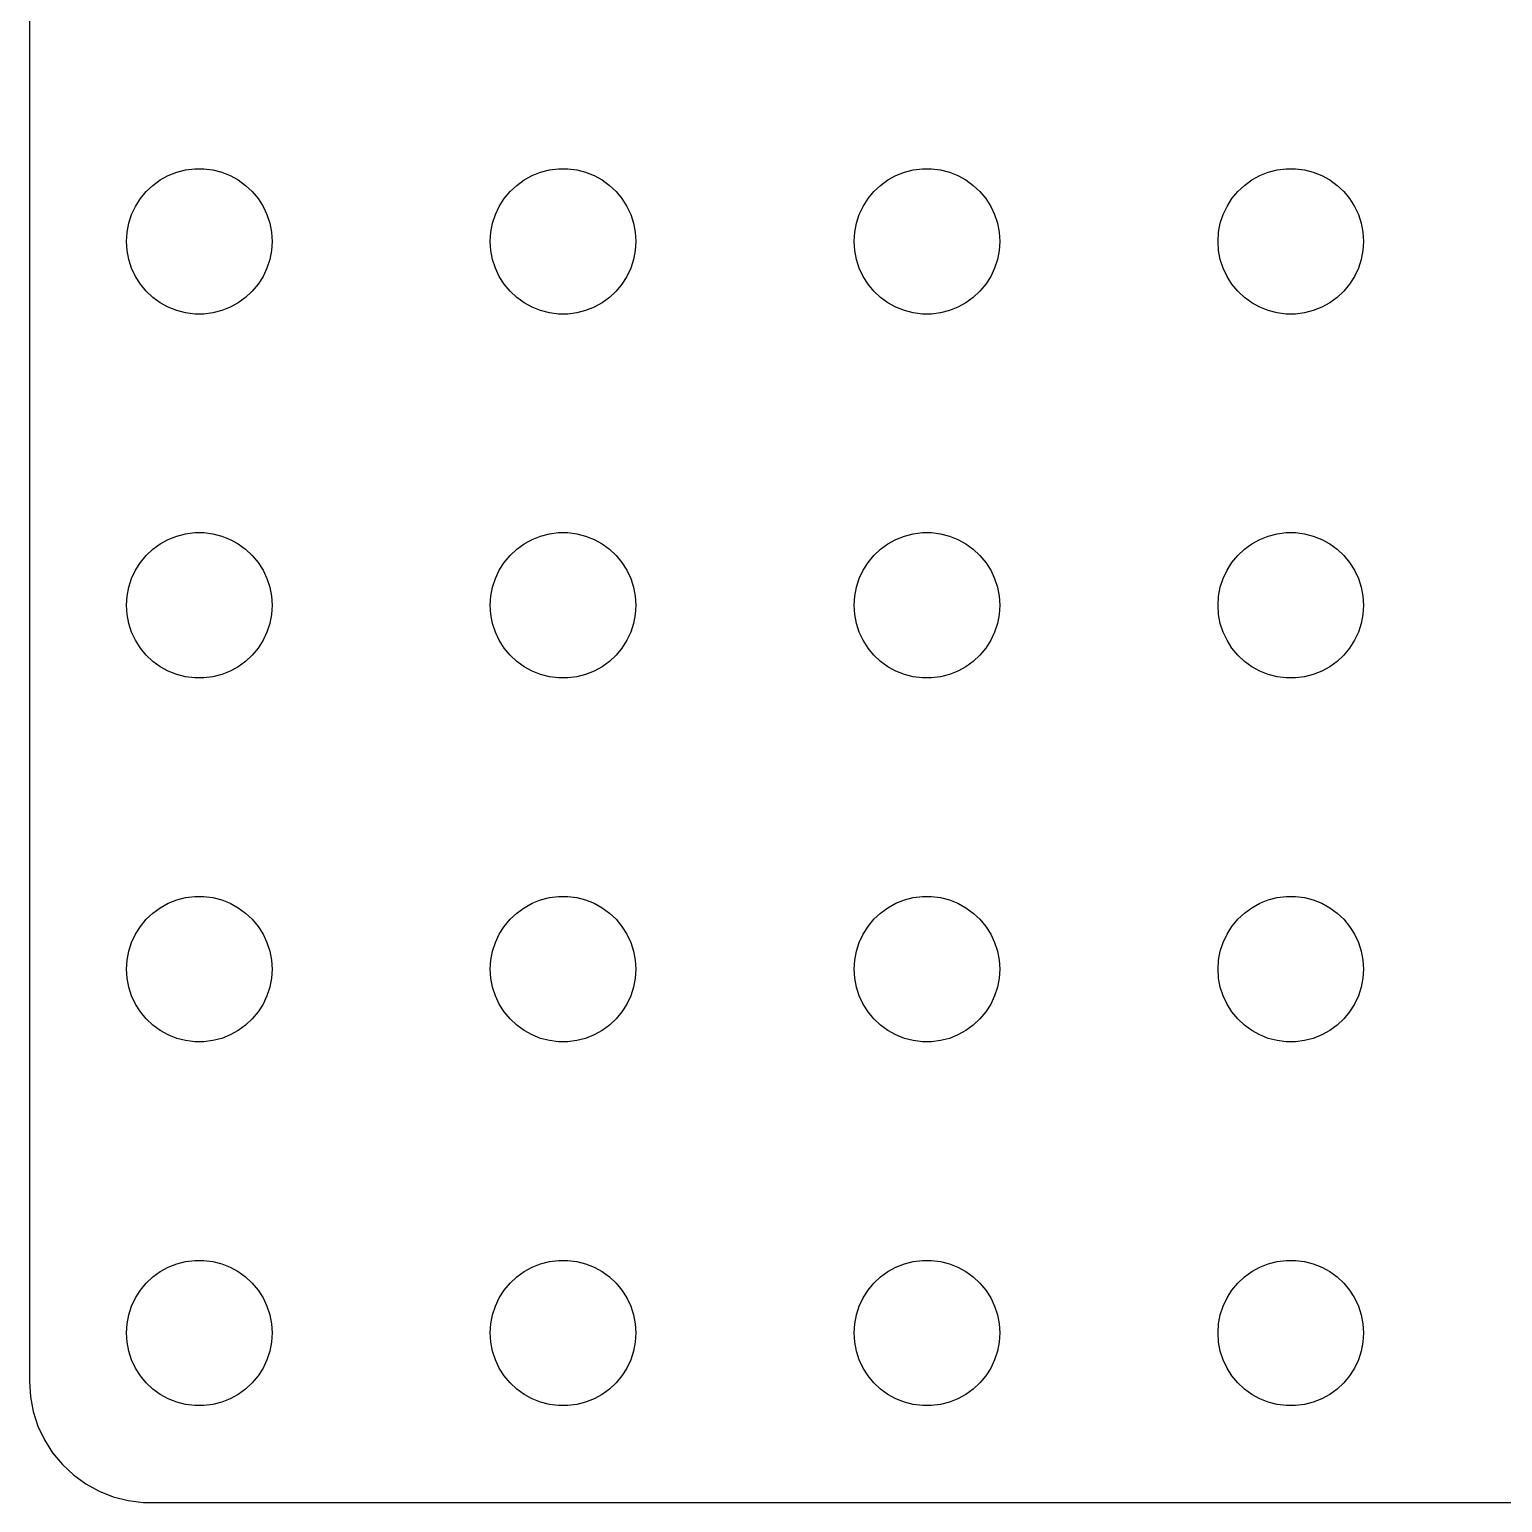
# Model space of a CAD drawing. Header units: metres. Extents: x -64 to 64, y -63 to 63.
# Drawn here: x -63.5 to -33.13, y -63.5 to -33.13 of the extents above; entities that cross this region are included whole.
import ezdxf

# ---------------------------------------------------------------- set-up
doc = ezdxf.new("R2010")
doc.units = ezdxf.units.M

msp = doc.modelspace()

# ---------------------------------------------------------------- linework, layer by layer
for p, q in [((-63.5, 61), (-63.5, -61)), ((-60.6387, -36.1428), (-60.4635, -36.0734)), ((-60.4635, -36.0734), (-60.2811, -36.0266)), ((-60.2811, -36.0266), (-60.0942, -36.003)), ((-60.0942, -36.003), (-59.9058, -36.003)), ((-59.9058, -36.003), (-59.7189, -36.0266)), ((-59.7189, -36.0266), (-59.5365, -36.0734)), ((-59.5365, -36.0734), (-59.3613, -36.1428)), ((-53.1387, -36.1428), (-52.9635, -36.0734)), ((-52.9635, -36.0734), (-52.7811, -36.0266)), ((-52.7811, -36.0266), (-52.5942, -36.003)), ((-52.5942, -36.003), (-52.4058, -36.003)), ((-52.4058, -36.003), (-52.2189, -36.0266)), ((-52.2189, -36.0266), (-52.0365, -36.0734)), ((-52.0365, -36.0734), (-51.8613, -36.1428)), ((-45.6387, -36.1428), (-45.4635, -36.0734)), ((-45.4635, -36.0734), (-45.2811, -36.0266)), ((-45.2811, -36.0266), (-45.0942, -36.003)), ((-45.0942, -36.003), (-44.9058, -36.003)), ((-44.9058, -36.003), (-44.7189, -36.0266)), ((-44.7189, -36.0266), (-44.5365, -36.0734)), ((-44.5365, -36.0734), (-44.3613, -36.1428)), ((-38.1387, -36.1428), (-37.9635, -36.0734)), ((-37.9635, -36.0734), (-37.7811, -36.0266)), ((-37.7811, -36.0266), (-37.5942, -36.003)), ((-37.5942, -36.003), (-37.4058, -36.003)), ((-37.4058, -36.003), (-37.2189, -36.0266)), ((-37.2189, -36.0266), (-37.0365, -36.0734)), ((-37.0365, -36.0734), (-36.8613, -36.1428)), ((-61.0934, -36.4732), (-60.9561, -36.3442)), ((-60.9561, -36.3442), (-60.8037, -36.2335)), ((-60.8037, -36.2335), (-60.6387, -36.1428)), ((-59.3613, -36.1428), (-59.1963, -36.2335)), ((-59.1963, -36.2335), (-59.0439, -36.3442)), ((-59.0439, -36.3442), (-58.9065, -36.4732)), ((-53.5934, -36.4732), (-53.4561, -36.3442)), ((-53.4561, -36.3442), (-53.3037, -36.2335)), ((-53.3037, -36.2335), (-53.1387, -36.1428)), ((-51.8613, -36.1428), (-51.6963, -36.2335)), ((-51.6963, -36.2335), (-51.5439, -36.3442)), ((-51.5439, -36.3442), (-51.4065, -36.4732)), ((-46.0934, -36.4732), (-45.9561, -36.3442)), ((-45.9561, -36.3442), (-45.8037, -36.2335)), ((-45.8037, -36.2335), (-45.6387, -36.1428)), ((-44.3613, -36.1428), (-44.1963, -36.2335)), ((-44.1963, -36.2335), (-44.0439, -36.3442)), ((-44.0439, -36.3442), (-43.9065, -36.4732)), ((-38.5934, -36.4732), (-38.4561, -36.3442)), ((-38.4561, -36.3442), (-38.3037, -36.2335)), ((-38.3037, -36.2335), (-38.1387, -36.1428)), ((-36.8613, -36.1428), (-36.6963, -36.2335)), ((-36.6963, -36.2335), (-36.5439, -36.3442)), ((-36.5439, -36.3442), (-36.4065, -36.4732)), ((-61.3145, -36.7774), (-61.2135, -36.6183)), ((-61.2135, -36.6183), (-61.0934, -36.4732)), ((-58.9065, -36.4732), (-58.7865, -36.6183)), ((-58.7865, -36.6183), (-58.6855, -36.7774)), ((-53.8145, -36.7774), (-53.7135, -36.6183)), ((-53.7135, -36.6183), (-53.5934, -36.4732)), ((-51.4065, -36.4732), (-51.2865, -36.6183)), ((-51.2865, -36.6183), (-51.1855, -36.7774)), ((-46.3145, -36.7774), (-46.2135, -36.6183)), ((-46.2135, -36.6183), (-46.0934, -36.4732)), ((-43.9065, -36.4732), (-43.7865, -36.6183)), ((-43.7865, -36.6183), (-43.6855, -36.7774)), ((-38.8145, -36.7774), (-38.7135, -36.6183)), ((-38.7135, -36.6183), (-38.5934, -36.4732)), ((-36.4065, -36.4732), (-36.2865, -36.6183)), ((-36.2865, -36.6183), (-36.1855, -36.7774)), ((-61.4529, -37.127), (-61.3947, -36.9478)), ((-61.3947, -36.9478), (-61.3145, -36.7774)), ((-58.6855, -36.7774), (-58.6053, -36.9478)), ((-58.6053, -36.9478), (-58.5471, -37.127)), ((-53.9529, -37.127), (-53.8947, -36.9478)), ((-53.8947, -36.9478), (-53.8145, -36.7774)), ((-51.1855, -36.7774), (-51.1053, -36.9478)), ((-51.1053, -36.9478), (-51.0471, -37.127)), ((-46.4529, -37.127), (-46.3947, -36.9478)), ((-46.3947, -36.9478), (-46.3145, -36.7774)), ((-43.6855, -36.7774), (-43.6053, -36.9478)), ((-43.6053, -36.9478), (-43.5471, -37.127)), ((-38.9529, -37.127), (-38.8947, -36.9478)), ((-38.8947, -36.9478), (-38.8145, -36.7774)), ((-36.1855, -36.7774), (-36.1053, -36.9478)), ((-36.1053, -36.9478), (-36.0471, -37.127)), ((-61.5, -37.5), (-61.4882, -37.312)), ((-61.4882, -37.312), (-61.4529, -37.127)), ((-58.5471, -37.127), (-58.5118, -37.312)), ((-58.5118, -37.312), (-58.5, -37.5)), ((-54, -37.5), (-53.9882, -37.312)), ((-53.9882, -37.312), (-53.9529, -37.127)), ((-51.0471, -37.127), (-51.0118, -37.312)), ((-51.0118, -37.312), (-51, -37.5)), ((-46.5, -37.5), (-46.4882, -37.312)), ((-46.4882, -37.312), (-46.4529, -37.127)), ((-43.5471, -37.127), (-43.5118, -37.312)), ((-43.5118, -37.312), (-43.5, -37.5)), ((-39, -37.5), (-38.9882, -37.312)), ((-38.9882, -37.312), (-38.9529, -37.127)), ((-36.0471, -37.127), (-36.0118, -37.312)), ((-36.0118, -37.312), (-36, -37.5)), ((-61.4882, -37.688), (-61.5, -37.5)), ((-58.5, -37.5), (-58.5118, -37.688)), ((-53.9882, -37.688), (-54, -37.5)), ((-51, -37.5), (-51.0118, -37.688)), ((-46.4882, -37.688), (-46.5, -37.5)), ((-43.5, -37.5), (-43.5118, -37.688)), ((-38.9882, -37.688), (-39, -37.5)), ((-36, -37.5), (-36.0118, -37.688)), ((-61.4529, -37.873), (-61.4882, -37.688)), ((-61.3947, -38.0522), (-61.4529, -37.873)), ((-58.5471, -37.873), (-58.6053, -38.0522)), ((-58.5118, -37.688), (-58.5471, -37.873)), ((-53.9529, -37.873), (-53.9882, -37.688)), ((-53.8947, -38.0522), (-53.9529, -37.873)), ((-51.0471, -37.873), (-51.1053, -38.0522)), ((-51.0118, -37.688), (-51.0471, -37.873)), ((-46.4529, -37.873), (-46.4882, -37.688)), ((-46.3947, -38.0522), (-46.4529, -37.873)), ((-43.5471, -37.873), (-43.6053, -38.0522)), ((-43.5118, -37.688), (-43.5471, -37.873)), ((-38.9529, -37.873), (-38.9882, -37.688)), ((-38.8947, -38.0522), (-38.9529, -37.873)), ((-36.0471, -37.873), (-36.1053, -38.0522)), ((-36.0118, -37.688), (-36.0471, -37.873)), ((-61.3145, -38.2226), (-61.3947, -38.0522)), ((-61.2135, -38.3817), (-61.3145, -38.2226)), ((-58.6855, -38.2226), (-58.7865, -38.3817)), ((-58.6053, -38.0522), (-58.6855, -38.2226)), ((-53.8145, -38.2226), (-53.8947, -38.0522)), ((-53.7135, -38.3817), (-53.8145, -38.2226)), ((-51.1855, -38.2226), (-51.2865, -38.3817)), ((-51.1053, -38.0522), (-51.1855, -38.2226)), ((-46.3145, -38.2226), (-46.3947, -38.0522)), ((-46.2135, -38.3817), (-46.3145, -38.2226)), ((-43.6855, -38.2226), (-43.7865, -38.3817)), ((-43.6053, -38.0522), (-43.6855, -38.2226)), ((-38.8145, -38.2226), (-38.8947, -38.0522)), ((-38.7135, -38.3817), (-38.8145, -38.2226)), ((-36.1855, -38.2226), (-36.2865, -38.3817)), ((-36.1053, -38.0522), (-36.1855, -38.2226)), ((-61.0934, -38.5268), (-61.2135, -38.3817)), ((-60.9561, -38.6558), (-61.0934, -38.5268)), ((-58.9065, -38.5268), (-59.0439, -38.6558)), ((-58.7865, -38.3817), (-58.9065, -38.5268)), ((-53.5934, -38.5268), (-53.7135, -38.3817)), ((-53.4561, -38.6558), (-53.5934, -38.5268)), ((-51.4065, -38.5268), (-51.5439, -38.6558)), ((-51.2865, -38.3817), (-51.4065, -38.5268)), ((-46.0934, -38.5268), (-46.2135, -38.3817)), ((-45.9561, -38.6558), (-46.0934, -38.5268)), ((-43.9065, -38.5268), (-44.0439, -38.6558)), ((-43.7865, -38.3817), (-43.9065, -38.5268)), ((-38.5934, -38.5268), (-38.7135, -38.3817)), ((-38.4561, -38.6558), (-38.5934, -38.5268)), ((-36.4065, -38.5268), (-36.5439, -38.6558)), ((-36.2865, -38.3817), (-36.4065, -38.5268)), ((-60.8037, -38.7665), (-60.9561, -38.6558)), ((-60.6387, -38.8572), (-60.8037, -38.7665)), ((-60.4635, -38.9266), (-60.6387, -38.8572)), ((-59.3613, -38.8572), (-59.5365, -38.9266)), ((-59.1963, -38.7665), (-59.3613, -38.8572)), ((-59.0439, -38.6558), (-59.1963, -38.7665)), ((-53.3037, -38.7665), (-53.4561, -38.6558)), ((-53.1387, -38.8572), (-53.3037, -38.7665)), ((-52.9635, -38.9266), (-53.1387, -38.8572)), ((-51.8613, -38.8572), (-52.0365, -38.9266)), ((-51.6963, -38.7665), (-51.8613, -38.8572)), ((-51.5439, -38.6558), (-51.6963, -38.7665)), ((-45.8037, -38.7665), (-45.9561, -38.6558)), ((-45.6387, -38.8572), (-45.8037, -38.7665)), ((-45.4635, -38.9266), (-45.6387, -38.8572)), ((-44.3613, -38.8572), (-44.5365, -38.9266)), ((-44.1963, -38.7665), (-44.3613, -38.8572)), ((-44.0439, -38.6558), (-44.1963, -38.7665)), ((-38.3037, -38.7665), (-38.4561, -38.6558)), ((-38.1387, -38.8572), (-38.3037, -38.7665)), ((-37.9635, -38.9266), (-38.1387, -38.8572)), ((-36.8613, -38.8572), (-37.0365, -38.9266)), ((-36.6963, -38.7665), (-36.8613, -38.8572)), ((-36.5439, -38.6558), (-36.6963, -38.7665)), ((-60.2811, -38.9734), (-60.4635, -38.9266)), ((-60.0942, -38.997), (-60.2811, -38.9734)), ((-59.9058, -38.997), (-60.0942, -38.997)), ((-59.7189, -38.9734), (-59.9058, -38.997)), ((-59.5365, -38.9266), (-59.7189, -38.9734)), ((-52.7811, -38.9734), (-52.9635, -38.9266)), ((-52.5942, -38.997), (-52.7811, -38.9734)), ((-52.4058, -38.997), (-52.5942, -38.997)), ((-52.2189, -38.9734), (-52.4058, -38.997)), ((-52.0365, -38.9266), (-52.2189, -38.9734)), ((-45.2811, -38.9734), (-45.4635, -38.9266)), ((-45.0942, -38.997), (-45.2811, -38.9734)), ((-44.9058, -38.997), (-45.0942, -38.997)), ((-44.7189, -38.9734), (-44.9058, -38.997)), ((-44.5365, -38.9266), (-44.7189, -38.9734)), ((-37.7811, -38.9734), (-37.9635, -38.9266)), ((-37.5942, -38.997), (-37.7811, -38.9734)), ((-37.4058, -38.997), (-37.5942, -38.997)), ((-37.2189, -38.9734), (-37.4058, -38.997)), ((-37.0365, -38.9266), (-37.2189, -38.9734)), ((-60.8037, -43.7335), (-60.6387, -43.6428)), ((-60.6387, -43.6428), (-60.4635, -43.5734)), ((-60.4635, -43.5734), (-60.2811, -43.5266)), ((-60.2811, -43.5266), (-60.0942, -43.503)), ((-60.0942, -43.503), (-59.9058, -43.503)), ((-59.9058, -43.503), (-59.7189, -43.5266)), ((-59.7189, -43.5266), (-59.5365, -43.5734)), ((-59.5365, -43.5734), (-59.3613, -43.6428)), ((-59.3613, -43.6428), (-59.1963, -43.7335)), ((-53.3037, -43.7335), (-53.1387, -43.6428)), ((-53.1387, -43.6428), (-52.9635, -43.5734)), ((-52.9635, -43.5734), (-52.7811, -43.5266)), ((-52.7811, -43.5266), (-52.5942, -43.503)), ((-52.5942, -43.503), (-52.4058, -43.503)), ((-52.4058, -43.503), (-52.2189, -43.5266)), ((-52.2189, -43.5266), (-52.0365, -43.5734)), ((-52.0365, -43.5734), (-51.8613, -43.6428)), ((-51.8613, -43.6428), (-51.6963, -43.7335)), ((-45.8037, -43.7335), (-45.6387, -43.6428)), ((-45.6387, -43.6428), (-45.4635, -43.5734)), ((-45.4635, -43.5734), (-45.2811, -43.5266)), ((-45.2811, -43.5266), (-45.0942, -43.503)), ((-45.0942, -43.503), (-44.9058, -43.503)), ((-44.9058, -43.503), (-44.7189, -43.5266)), ((-44.7189, -43.5266), (-44.5365, -43.5734)), ((-44.5365, -43.5734), (-44.3613, -43.6428)), ((-44.3613, -43.6428), (-44.1963, -43.7335)), ((-38.3037, -43.7335), (-38.1387, -43.6428)), ((-38.1387, -43.6428), (-37.9635, -43.5734)), ((-37.9635, -43.5734), (-37.7811, -43.5266)), ((-37.7811, -43.5266), (-37.5942, -43.503)), ((-37.5942, -43.503), (-37.4058, -43.503)), ((-37.4058, -43.503), (-37.2189, -43.5266)), ((-37.2189, -43.5266), (-37.0365, -43.5734)), ((-37.0365, -43.5734), (-36.8613, -43.6428)), ((-36.8613, -43.6428), (-36.6963, -43.7335)), ((-61.2135, -44.1183), (-61.0934, -43.9732)), ((-61.0934, -43.9732), (-60.9561, -43.8442)), ((-60.9561, -43.8442), (-60.8037, -43.7335)), ((-59.1963, -43.7335), (-59.0439, -43.8442)), ((-59.0439, -43.8442), (-58.9065, -43.9732)), ((-58.9065, -43.9732), (-58.7865, -44.1183)), ((-53.7135, -44.1183), (-53.5934, -43.9732)), ((-53.5934, -43.9732), (-53.4561, -43.8442)), ((-53.4561, -43.8442), (-53.3037, -43.7335)), ((-51.6963, -43.7335), (-51.5439, -43.8442)), ((-51.5439, -43.8442), (-51.4065, -43.9732)), ((-51.4065, -43.9732), (-51.2865, -44.1183)), ((-46.2135, -44.1183), (-46.0934, -43.9732)), ((-46.0934, -43.9732), (-45.9561, -43.8442)), ((-45.9561, -43.8442), (-45.8037, -43.7335)), ((-44.1963, -43.7335), (-44.0439, -43.8442)), ((-44.0439, -43.8442), (-43.9065, -43.9732)), ((-43.9065, -43.9732), (-43.7865, -44.1183)), ((-38.7135, -44.1183), (-38.5934, -43.9732)), ((-38.5934, -43.9732), (-38.4561, -43.8442)), ((-38.4561, -43.8442), (-38.3037, -43.7335)), ((-36.6963, -43.7335), (-36.5439, -43.8442)), ((-36.5439, -43.8442), (-36.4065, -43.9732)), ((-36.4065, -43.9732), (-36.2865, -44.1183)), ((-61.3947, -44.4478), (-61.3145, -44.2774)), ((-61.3145, -44.2774), (-61.2135, -44.1183)), ((-58.7865, -44.1183), (-58.6855, -44.2774)), ((-58.6855, -44.2774), (-58.6053, -44.4478)), ((-53.8947, -44.4478), (-53.8145, -44.2774)), ((-53.8145, -44.2774), (-53.7135, -44.1183)), ((-51.2865, -44.1183), (-51.1855, -44.2774)), ((-51.1855, -44.2774), (-51.1053, -44.4478)), ((-46.3947, -44.4478), (-46.3145, -44.2774)), ((-46.3145, -44.2774), (-46.2135, -44.1183)), ((-43.7865, -44.1183), (-43.6855, -44.2774)), ((-43.6855, -44.2774), (-43.6053, -44.4478)), ((-38.8947, -44.4478), (-38.8145, -44.2774)), ((-38.8145, -44.2774), (-38.7135, -44.1183)), ((-36.2865, -44.1183), (-36.1855, -44.2774)), ((-36.1855, -44.2774), (-36.1053, -44.4478)), ((-61.4882, -44.812), (-61.4529, -44.627)), ((-61.4529, -44.627), (-61.3947, -44.4478)), ((-58.6053, -44.4478), (-58.5471, -44.627)), ((-58.5471, -44.627), (-58.5118, -44.812)), ((-53.9882, -44.812), (-53.9529, -44.627)), ((-53.9529, -44.627), (-53.8947, -44.4478)), ((-51.1053, -44.4478), (-51.0471, -44.627)), ((-51.0471, -44.627), (-51.0118, -44.812)), ((-46.4882, -44.812), (-46.4529, -44.627)), ((-46.4529, -44.627), (-46.3947, -44.4478)), ((-43.6053, -44.4478), (-43.5471, -44.627)), ((-43.5471, -44.627), (-43.5118, -44.812)), ((-38.9882, -44.812), (-38.9529, -44.627)), ((-38.9529, -44.627), (-38.8947, -44.4478)), ((-36.1053, -44.4478), (-36.0471, -44.627)), ((-36.0471, -44.627), (-36.0118, -44.812)), ((-61.5, -45), (-61.4882, -44.812)), ((-58.5118, -44.812), (-58.5, -45)), ((-54, -45), (-53.9882, -44.812)), ((-51.0118, -44.812), (-51, -45)), ((-46.5, -45), (-46.4882, -44.812)), ((-43.5118, -44.812), (-43.5, -45)), ((-39, -45), (-38.9882, -44.812)), ((-36.0118, -44.812), (-36, -45)), ((-61.4882, -45.188), (-61.5, -45)), ((-61.4529, -45.373), (-61.4882, -45.188)), ((-58.5118, -45.188), (-58.5471, -45.373)), ((-58.5, -45), (-58.5118, -45.188)), ((-53.9882, -45.188), (-54, -45)), ((-53.9529, -45.373), (-53.9882, -45.188)), ((-51.0118, -45.188), (-51.0471, -45.373)), ((-51, -45), (-51.0118, -45.188)), ((-46.4882, -45.188), (-46.5, -45)), ((-46.4529, -45.373), (-46.4882, -45.188)), ((-43.5118, -45.188), (-43.5471, -45.373)), ((-43.5, -45), (-43.5118, -45.188)), ((-38.9882, -45.188), (-39, -45)), ((-38.9529, -45.373), (-38.9882, -45.188)), ((-36.0118, -45.188), (-36.0471, -45.373)), ((-36, -45), (-36.0118, -45.188)), ((-61.3947, -45.5522), (-61.4529, -45.373)), ((-58.5471, -45.373), (-58.6053, -45.5522)), ((-53.8947, -45.5522), (-53.9529, -45.373)), ((-51.0471, -45.373), (-51.1053, -45.5522)), ((-46.3947, -45.5522), (-46.4529, -45.373)), ((-43.5471, -45.373), (-43.6053, -45.5522)), ((-38.8947, -45.5522), (-38.9529, -45.373)), ((-36.0471, -45.373), (-36.1053, -45.5522)), ((-61.3145, -45.7226), (-61.3947, -45.5522)), ((-61.2135, -45.8817), (-61.3145, -45.7226)), ((-58.6855, -45.7226), (-58.7865, -45.8817)), ((-58.6053, -45.5522), (-58.6855, -45.7226)), ((-53.8145, -45.7226), (-53.8947, -45.5522)), ((-53.7135, -45.8817), (-53.8145, -45.7226)), ((-51.1855, -45.7226), (-51.2865, -45.8817)), ((-51.1053, -45.5522), (-51.1855, -45.7226)), ((-46.3145, -45.7226), (-46.3947, -45.5522)), ((-46.2135, -45.8817), (-46.3145, -45.7226)), ((-43.6855, -45.7226), (-43.7865, -45.8817)), ((-43.6053, -45.5522), (-43.6855, -45.7226)), ((-38.8145, -45.7226), (-38.8947, -45.5522)), ((-38.7135, -45.8817), (-38.8145, -45.7226)), ((-36.1855, -45.7226), (-36.2865, -45.8817)), ((-36.1053, -45.5522), (-36.1855, -45.7226)), ((-61.0934, -46.0268), (-61.2135, -45.8817)), ((-60.9561, -46.1558), (-61.0934, -46.0268)), ((-58.9065, -46.0268), (-59.0439, -46.1558)), ((-58.7865, -45.8817), (-58.9065, -46.0268)), ((-53.5934, -46.0268), (-53.7135, -45.8817)), ((-53.4561, -46.1558), (-53.5934, -46.0268)), ((-51.4065, -46.0268), (-51.5439, -46.1558)), ((-51.2865, -45.8817), (-51.4065, -46.0268)), ((-46.0934, -46.0268), (-46.2135, -45.8817)), ((-45.9561, -46.1558), (-46.0934, -46.0268)), ((-43.9065, -46.0268), (-44.0439, -46.1558)), ((-43.7865, -45.8817), (-43.9065, -46.0268)), ((-38.5934, -46.0268), (-38.7135, -45.8817)), ((-38.4561, -46.1558), (-38.5934, -46.0268)), ((-36.4065, -46.0268), (-36.5439, -46.1558)), ((-36.2865, -45.8817), (-36.4065, -46.0268)), ((-60.8037, -46.2665), (-60.9561, -46.1558)), ((-60.6387, -46.3572), (-60.8037, -46.2665)), ((-60.4635, -46.4266), (-60.6387, -46.3572)), ((-60.2811, -46.4734), (-60.4635, -46.4266)), ((-59.5365, -46.4266), (-59.7189, -46.4734)), ((-59.3613, -46.3572), (-59.5365, -46.4266)), ((-59.1963, -46.2665), (-59.3613, -46.3572)), ((-59.0439, -46.1558), (-59.1963, -46.2665)), ((-53.3037, -46.2665), (-53.4561, -46.1558)), ((-53.1387, -46.3572), (-53.3037, -46.2665)), ((-52.9635, -46.4266), (-53.1387, -46.3572)), ((-52.7811, -46.4734), (-52.9635, -46.4266)), ((-52.0365, -46.4266), (-52.2189, -46.4734)), ((-51.8613, -46.3572), (-52.0365, -46.4266)), ((-51.6963, -46.2665), (-51.8613, -46.3572)), ((-51.5439, -46.1558), (-51.6963, -46.2665)), ((-45.8037, -46.2665), (-45.9561, -46.1558)), ((-45.6387, -46.3572), (-45.8037, -46.2665)), ((-45.4635, -46.4266), (-45.6387, -46.3572)), ((-45.2811, -46.4734), (-45.4635, -46.4266)), ((-44.5365, -46.4266), (-44.7189, -46.4734)), ((-44.3613, -46.3572), (-44.5365, -46.4266)), ((-44.1963, -46.2665), (-44.3613, -46.3572)), ((-44.0439, -46.1558), (-44.1963, -46.2665)), ((-38.3037, -46.2665), (-38.4561, -46.1558)), ((-38.1387, -46.3572), (-38.3037, -46.2665)), ((-37.9635, -46.4266), (-38.1387, -46.3572)), ((-37.7811, -46.4734), (-37.9635, -46.4266)), ((-37.0365, -46.4266), (-37.2189, -46.4734)), ((-36.8613, -46.3572), (-37.0365, -46.4266)), ((-36.6963, -46.2665), (-36.8613, -46.3572)), ((-36.5439, -46.1558), (-36.6963, -46.2665)), ((-60.0942, -46.497), (-60.2811, -46.4734)), ((-59.9058, -46.497), (-60.0942, -46.497)), ((-59.7189, -46.4734), (-59.9058, -46.497)), ((-52.5942, -46.497), (-52.7811, -46.4734)), ((-52.4058, -46.497), (-52.5942, -46.497)), ((-52.2189, -46.4734), (-52.4058, -46.497)), ((-45.0942, -46.497), (-45.2811, -46.4734)), ((-44.9058, -46.497), (-45.0942, -46.497)), ((-44.7189, -46.4734), (-44.9058, -46.497)), ((-37.5942, -46.497), (-37.7811, -46.4734)), ((-37.4058, -46.497), (-37.5942, -46.497)), ((-37.2189, -46.4734), (-37.4058, -46.497)), ((-60.2811, -51.0266), (-60.0942, -51.003)), ((-60.0942, -51.003), (-59.9058, -51.003)), ((-59.9058, -51.003), (-59.7189, -51.0266)), ((-52.7811, -51.0266), (-52.5942, -51.003)), ((-52.5942, -51.003), (-52.4058, -51.003)), ((-52.4058, -51.003), (-52.2189, -51.0266)), ((-45.2811, -51.0266), (-45.0942, -51.003)), ((-45.0942, -51.003), (-44.9058, -51.003)), ((-44.9058, -51.003), (-44.7189, -51.0266)), ((-37.7811, -51.0266), (-37.5942, -51.003)), ((-37.5942, -51.003), (-37.4058, -51.003)), ((-37.4058, -51.003), (-37.2189, -51.0266)), ((-60.9561, -51.3442), (-60.8037, -51.2335)), ((-60.8037, -51.2335), (-60.6387, -51.1428)), ((-60.6387, -51.1428), (-60.4635, -51.0734)), ((-60.4635, -51.0734), (-60.2811, -51.0266)), ((-59.7189, -51.0266), (-59.5365, -51.0734)), ((-59.5365, -51.0734), (-59.3613, -51.1428)), ((-59.3613, -51.1428), (-59.1963, -51.2335)), ((-59.1963, -51.2335), (-59.0439, -51.3442)), ((-53.4561, -51.3442), (-53.3037, -51.2335)), ((-53.3037, -51.2335), (-53.1387, -51.1428)), ((-53.1387, -51.1428), (-52.9635, -51.0734)), ((-52.9635, -51.0734), (-52.7811, -51.0266)), ((-52.2189, -51.0266), (-52.0365, -51.0734)), ((-52.0365, -51.0734), (-51.8613, -51.1428)), ((-51.8613, -51.1428), (-51.6963, -51.2335)), ((-51.6963, -51.2335), (-51.5439, -51.3442)), ((-45.9561, -51.3442), (-45.8037, -51.2335)), ((-45.8037, -51.2335), (-45.6387, -51.1428)), ((-45.6387, -51.1428), (-45.4635, -51.0734)), ((-45.4635, -51.0734), (-45.2811, -51.0266)), ((-44.7189, -51.0266), (-44.5365, -51.0734)), ((-44.5365, -51.0734), (-44.3613, -51.1428)), ((-44.3613, -51.1428), (-44.1963, -51.2335)), ((-44.1963, -51.2335), (-44.0439, -51.3442)), ((-38.4561, -51.3442), (-38.3037, -51.2335)), ((-38.3037, -51.2335), (-38.1387, -51.1428)), ((-38.1387, -51.1428), (-37.9635, -51.0734)), ((-37.9635, -51.0734), (-37.7811, -51.0266)), ((-37.2189, -51.0266), (-37.0365, -51.0734)), ((-37.0365, -51.0734), (-36.8613, -51.1428)), ((-36.8613, -51.1428), (-36.6963, -51.2335)), ((-36.6963, -51.2335), (-36.5439, -51.3442)), ((-61.3145, -51.7774), (-61.2135, -51.6183)), ((-61.2135, -51.6183), (-61.0934, -51.4732)), ((-61.0934, -51.4732), (-60.9561, -51.3442)), ((-59.0439, -51.3442), (-58.9065, -51.4732)), ((-58.9065, -51.4732), (-58.7865, -51.6183)), ((-58.7865, -51.6183), (-58.6855, -51.7774)), ((-53.8145, -51.7774), (-53.7135, -51.6183)), ((-53.7135, -51.6183), (-53.5934, -51.4732)), ((-53.5934, -51.4732), (-53.4561, -51.3442)), ((-51.5439, -51.3442), (-51.4065, -51.4732)), ((-51.4065, -51.4732), (-51.2865, -51.6183)), ((-51.2865, -51.6183), (-51.1855, -51.7774)), ((-46.3145, -51.7774), (-46.2135, -51.6183)), ((-46.2135, -51.6183), (-46.0934, -51.4732)), ((-46.0934, -51.4732), (-45.9561, -51.3442)), ((-44.0439, -51.3442), (-43.9065, -51.4732)), ((-43.9065, -51.4732), (-43.7865, -51.6183)), ((-43.7865, -51.6183), (-43.6855, -51.7774)), ((-38.8145, -51.7774), (-38.7135, -51.6183)), ((-38.7135, -51.6183), (-38.5934, -51.4732)), ((-38.5934, -51.4732), (-38.4561, -51.3442)), ((-36.5439, -51.3442), (-36.4065, -51.4732)), ((-36.4065, -51.4732), (-36.2865, -51.6183)), ((-36.2865, -51.6183), (-36.1855, -51.7774)), ((-61.3947, -51.9478), (-61.3145, -51.7774)), ((-58.6855, -51.7774), (-58.6053, -51.9478)), ((-53.8947, -51.9478), (-53.8145, -51.7774)), ((-51.1855, -51.7774), (-51.1053, -51.9478)), ((-46.3947, -51.9478), (-46.3145, -51.7774)), ((-43.6855, -51.7774), (-43.6053, -51.9478)), ((-38.8947, -51.9478), (-38.8145, -51.7774)), ((-36.1855, -51.7774), (-36.1053, -51.9478)), ((-61.4882, -52.312), (-61.4529, -52.127)), ((-61.4529, -52.127), (-61.3947, -51.9478)), ((-58.6053, -51.9478), (-58.5471, -52.127)), ((-58.5471, -52.127), (-58.5118, -52.312)), ((-53.9882, -52.312), (-53.9529, -52.127)), ((-53.9529, -52.127), (-53.8947, -51.9478)), ((-51.1053, -51.9478), (-51.0471, -52.127)), ((-51.0471, -52.127), (-51.0118, -52.312)), ((-46.4882, -52.312), (-46.4529, -52.127)), ((-46.4529, -52.127), (-46.3947, -51.9478)), ((-43.6053, -51.9478), (-43.5471, -52.127)), ((-43.5471, -52.127), (-43.5118, -52.312)), ((-38.9882, -52.312), (-38.9529, -52.127)), ((-38.9529, -52.127), (-38.8947, -51.9478)), ((-36.1053, -51.9478), (-36.0471, -52.127)), ((-36.0471, -52.127), (-36.0118, -52.312)), ((-61.5, -52.5), (-61.4882, -52.312)), ((-61.4882, -52.688), (-61.5, -52.5)), ((-58.5118, -52.312), (-58.5, -52.5)), ((-58.5, -52.5), (-58.5118, -52.688)), ((-54, -52.5), (-53.9882, -52.312)), ((-53.9882, -52.688), (-54, -52.5)), ((-51.0118, -52.312), (-51, -52.5)), ((-51, -52.5), (-51.0118, -52.688)), ((-46.5, -52.5), (-46.4882, -52.312)), ((-46.4882, -52.688), (-46.5, -52.5)), ((-43.5118, -52.312), (-43.5, -52.5)), ((-43.5, -52.5), (-43.5118, -52.688)), ((-39, -52.5), (-38.9882, -52.312)), ((-38.9882, -52.688), (-39, -52.5)), ((-36.0118, -52.312), (-36, -52.5)), ((-36, -52.5), (-36.0118, -52.688)), ((-61.4529, -52.873), (-61.4882, -52.688)), ((-58.5118, -52.688), (-58.5471, -52.873)), ((-53.9529, -52.873), (-53.9882, -52.688)), ((-51.0118, -52.688), (-51.0471, -52.873)), ((-46.4529, -52.873), (-46.4882, -52.688)), ((-43.5118, -52.688), (-43.5471, -52.873)), ((-38.9529, -52.873), (-38.9882, -52.688)), ((-36.0118, -52.688), (-36.0471, -52.873)), ((-61.3947, -53.0522), (-61.4529, -52.873)), ((-61.3145, -53.2226), (-61.3947, -53.0522)), ((-58.6053, -53.0522), (-58.6855, -53.2226)), ((-58.5471, -52.873), (-58.6053, -53.0522)), ((-53.8947, -53.0522), (-53.9529, -52.873)), ((-53.8145, -53.2226), (-53.8947, -53.0522)), ((-51.1053, -53.0522), (-51.1855, -53.2226)), ((-51.0471, -52.873), (-51.1053, -53.0522)), ((-46.3947, -53.0522), (-46.4529, -52.873)), ((-46.3145, -53.2226), (-46.3947, -53.0522)), ((-43.6053, -53.0522), (-43.6855, -53.2226)), ((-43.5471, -52.873), (-43.6053, -53.0522)), ((-38.8947, -53.0522), (-38.9529, -52.873)), ((-38.8145, -53.2226), (-38.8947, -53.0522)), ((-36.1053, -53.0522), (-36.1855, -53.2226)), ((-36.0471, -52.873), (-36.1053, -53.0522)), ((-61.2135, -53.3817), (-61.3145, -53.2226)), ((-61.0934, -53.5268), (-61.2135, -53.3817)), ((-58.7865, -53.3817), (-58.9065, -53.5268)), ((-58.6855, -53.2226), (-58.7865, -53.3817)), ((-53.7135, -53.3817), (-53.8145, -53.2226)), ((-53.5934, -53.5268), (-53.7135, -53.3817)), ((-51.2865, -53.3817), (-51.4065, -53.5268)), ((-51.1855, -53.2226), (-51.2865, -53.3817)), ((-46.2135, -53.3817), (-46.3145, -53.2226)), ((-46.0934, -53.5268), (-46.2135, -53.3817)), ((-43.7865, -53.3817), (-43.9065, -53.5268)), ((-43.6855, -53.2226), (-43.7865, -53.3817)), ((-38.7135, -53.3817), (-38.8145, -53.2226)), ((-38.5934, -53.5268), (-38.7135, -53.3817)), ((-36.2865, -53.3817), (-36.4065, -53.5268)), ((-36.1855, -53.2226), (-36.2865, -53.3817)), ((-60.9561, -53.6558), (-61.0934, -53.5268)), ((-60.8037, -53.7665), (-60.9561, -53.6558)), ((-59.0439, -53.6558), (-59.1963, -53.7665)), ((-58.9065, -53.5268), (-59.0439, -53.6558)), ((-53.4561, -53.6558), (-53.5934, -53.5268)), ((-53.3037, -53.7665), (-53.4561, -53.6558)), ((-51.5439, -53.6558), (-51.6963, -53.7665)), ((-51.4065, -53.5268), (-51.5439, -53.6558)), ((-45.9561, -53.6558), (-46.0934, -53.5268)), ((-45.8037, -53.7665), (-45.9561, -53.6558)), ((-44.0439, -53.6558), (-44.1963, -53.7665)), ((-43.9065, -53.5268), (-44.0439, -53.6558)), ((-38.4561, -53.6558), (-38.5934, -53.5268)), ((-38.3037, -53.7665), (-38.4561, -53.6558)), ((-36.5439, -53.6558), (-36.6963, -53.7665)), ((-36.4065, -53.5268), (-36.5439, -53.6558)), ((-60.6387, -53.8572), (-60.8037, -53.7665)), ((-60.4635, -53.9266), (-60.6387, -53.8572)), ((-60.2811, -53.9734), (-60.4635, -53.9266)), ((-60.0942, -53.997), (-60.2811, -53.9734)), ((-59.9058, -53.997), (-60.0942, -53.997)), ((-59.7189, -53.9734), (-59.9058, -53.997)), ((-59.5365, -53.9266), (-59.7189, -53.9734)), ((-59.3613, -53.8572), (-59.5365, -53.9266)), ((-59.1963, -53.7665), (-59.3613, -53.8572)), ((-53.1387, -53.8572), (-53.3037, -53.7665)), ((-52.9635, -53.9266), (-53.1387, -53.8572)), ((-52.7811, -53.9734), (-52.9635, -53.9266)), ((-52.5942, -53.997), (-52.7811, -53.9734)), ((-52.4058, -53.997), (-52.5942, -53.997)), ((-52.2189, -53.9734), (-52.4058, -53.997)), ((-52.0365, -53.9266), (-52.2189, -53.9734)), ((-51.8613, -53.8572), (-52.0365, -53.9266)), ((-51.6963, -53.7665), (-51.8613, -53.8572)), ((-45.6387, -53.8572), (-45.8037, -53.7665)), ((-45.4635, -53.9266), (-45.6387, -53.8572)), ((-45.2811, -53.9734), (-45.4635, -53.9266)), ((-45.0942, -53.997), (-45.2811, -53.9734)), ((-44.9058, -53.997), (-45.0942, -53.997)), ((-44.7189, -53.9734), (-44.9058, -53.997)), ((-44.5365, -53.9266), (-44.7189, -53.9734)), ((-44.3613, -53.8572), (-44.5365, -53.9266)), ((-44.1963, -53.7665), (-44.3613, -53.8572)), ((-38.1387, -53.8572), (-38.3037, -53.7665)), ((-37.9635, -53.9266), (-38.1387, -53.8572)), ((-37.7811, -53.9734), (-37.9635, -53.9266)), ((-37.5942, -53.997), (-37.7811, -53.9734)), ((-37.4058, -53.997), (-37.5942, -53.997)), ((-37.2189, -53.9734), (-37.4058, -53.997)), ((-37.0365, -53.9266), (-37.2189, -53.9734)), ((-36.8613, -53.8572), (-37.0365, -53.9266)), ((-36.6963, -53.7665), (-36.8613, -53.8572)), ((-60.6387, -58.6428), (-60.4635, -58.5734)), ((-60.4635, -58.5734), (-60.2811, -58.5266)), ((-60.2811, -58.5266), (-60.0942, -58.503)), ((-60.0942, -58.503), (-59.9058, -58.503)), ((-59.9058, -58.503), (-59.7189, -58.5266)), ((-59.7189, -58.5266), (-59.5365, -58.5734)), ((-59.5365, -58.5734), (-59.3613, -58.6428)), ((-53.1387, -58.6428), (-52.9635, -58.5734)), ((-52.9635, -58.5734), (-52.7811, -58.5266)), ((-52.7811, -58.5266), (-52.5942, -58.503)), ((-52.5942, -58.503), (-52.4058, -58.503)), ((-52.4058, -58.503), (-52.2189, -58.5266)), ((-52.2189, -58.5266), (-52.0365, -58.5734)), ((-52.0365, -58.5734), (-51.8613, -58.6428)), ((-45.6387, -58.6428), (-45.4635, -58.5734)), ((-45.4635, -58.5734), (-45.2811, -58.5266)), ((-45.2811, -58.5266), (-45.0942, -58.503)), ((-45.0942, -58.503), (-44.9058, -58.503)), ((-44.9058, -58.503), (-44.7189, -58.5266)), ((-44.7189, -58.5266), (-44.5365, -58.5734)), ((-44.5365, -58.5734), (-44.3613, -58.6428)), ((-38.1387, -58.6428), (-37.9635, -58.5734)), ((-37.9635, -58.5734), (-37.7811, -58.5266)), ((-37.7811, -58.5266), (-37.5942, -58.503)), ((-37.5942, -58.503), (-37.4058, -58.503)), ((-37.4058, -58.503), (-37.2189, -58.5266)), ((-37.2189, -58.5266), (-37.0365, -58.5734)), ((-37.0365, -58.5734), (-36.8613, -58.6428)), ((-61.0934, -58.9732), (-60.9561, -58.8442)), ((-60.9561, -58.8442), (-60.8037, -58.7335)), ((-60.8037, -58.7335), (-60.6387, -58.6428)), ((-59.3613, -58.6428), (-59.1963, -58.7335)), ((-59.1963, -58.7335), (-59.0439, -58.8442)), ((-59.0439, -58.8442), (-58.9065, -58.9732)), ((-53.5934, -58.9732), (-53.4561, -58.8442)), ((-53.4561, -58.8442), (-53.3037, -58.7335)), ((-53.3037, -58.7335), (-53.1387, -58.6428)), ((-51.8613, -58.6428), (-51.6963, -58.7335)), ((-51.6963, -58.7335), (-51.5439, -58.8442)), ((-51.5439, -58.8442), (-51.4065, -58.9732)), ((-46.0934, -58.9732), (-45.9561, -58.8442)), ((-45.9561, -58.8442), (-45.8037, -58.7335)), ((-45.8037, -58.7335), (-45.6387, -58.6428)), ((-44.3613, -58.6428), (-44.1963, -58.7335)), ((-44.1963, -58.7335), (-44.0439, -58.8442)), ((-44.0439, -58.8442), (-43.9065, -58.9732)), ((-38.5934, -58.9732), (-38.4561, -58.8442)), ((-38.4561, -58.8442), (-38.3037, -58.7335)), ((-38.3037, -58.7335), (-38.1387, -58.6428)), ((-36.8613, -58.6428), (-36.6963, -58.7335)), ((-36.6963, -58.7335), (-36.5439, -58.8442)), ((-36.5439, -58.8442), (-36.4065, -58.9732)), ((-61.3145, -59.2774), (-61.2135, -59.1183)), ((-61.2135, -59.1183), (-61.0934, -58.9732)), ((-58.9065, -58.9732), (-58.7865, -59.1183)), ((-58.7865, -59.1183), (-58.6855, -59.2774)), ((-53.8145, -59.2774), (-53.7135, -59.1183)), ((-53.7135, -59.1183), (-53.5934, -58.9732)), ((-51.4065, -58.9732), (-51.2865, -59.1183)), ((-51.2865, -59.1183), (-51.1855, -59.2774)), ((-46.3145, -59.2774), (-46.2135, -59.1183)), ((-46.2135, -59.1183), (-46.0934, -58.9732)), ((-43.9065, -58.9732), (-43.7865, -59.1183)), ((-43.7865, -59.1183), (-43.6855, -59.2774)), ((-38.8145, -59.2774), (-38.7135, -59.1183)), ((-38.7135, -59.1183), (-38.5934, -58.9732)), ((-36.4065, -58.9732), (-36.2865, -59.1183)), ((-36.2865, -59.1183), (-36.1855, -59.2774)), ((-61.4529, -59.627), (-61.3947, -59.4478)), ((-61.3947, -59.4478), (-61.3145, -59.2774)), ((-58.6855, -59.2774), (-58.6053, -59.4478)), ((-58.6053, -59.4478), (-58.5471, -59.627)), ((-53.9529, -59.627), (-53.8947, -59.4478)), ((-53.8947, -59.4478), (-53.8145, -59.2774)), ((-51.1855, -59.2774), (-51.1053, -59.4478)), ((-51.1053, -59.4478), (-51.0471, -59.627)), ((-46.4529, -59.627), (-46.3947, -59.4478)), ((-46.3947, -59.4478), (-46.3145, -59.2774)), ((-43.6855, -59.2774), (-43.6053, -59.4478)), ((-43.6053, -59.4478), (-43.5471, -59.627)), ((-38.9529, -59.627), (-38.8947, -59.4478)), ((-38.8947, -59.4478), (-38.8145, -59.2774)), ((-36.1855, -59.2774), (-36.1053, -59.4478)), ((-36.1053, -59.4478), (-36.0471, -59.627)), ((-61.5, -60), (-61.4882, -59.812)), ((-61.4882, -59.812), (-61.4529, -59.627)), ((-58.5471, -59.627), (-58.5118, -59.812)), ((-58.5118, -59.812), (-58.5, -60)), ((-54, -60), (-53.9882, -59.812)), ((-53.9882, -59.812), (-53.9529, -59.627)), ((-51.0471, -59.627), (-51.0118, -59.812)), ((-51.0118, -59.812), (-51, -60)), ((-46.5, -60), (-46.4882, -59.812)), ((-46.4882, -59.812), (-46.4529, -59.627)), ((-43.5471, -59.627), (-43.5118, -59.812)), ((-43.5118, -59.812), (-43.5, -60)), ((-39, -60), (-38.9882, -59.812)), ((-38.9882, -59.812), (-38.9529, -59.627)), ((-36.0471, -59.627), (-36.0118, -59.812)), ((-36.0118, -59.812), (-36, -60)), ((-61.4882, -60.188), (-61.5, -60)), ((-58.5, -60), (-58.5118, -60.188)), ((-53.9882, -60.188), (-54, -60)), ((-51, -60), (-51.0118, -60.188)), ((-46.4882, -60.188), (-46.5, -60)), ((-43.5, -60), (-43.5118, -60.188)), ((-38.9882, -60.188), (-39, -60)), ((-36, -60), (-36.0118, -60.188)), ((-61.4529, -60.373), (-61.4882, -60.188)), ((-61.3947, -60.5522), (-61.4529, -60.373)), ((-58.5471, -60.373), (-58.6053, -60.5522)), ((-58.5118, -60.188), (-58.5471, -60.373)), ((-53.9529, -60.373), (-53.9882, -60.188)), ((-53.8947, -60.5522), (-53.9529, -60.373)), ((-51.0471, -60.373), (-51.1053, -60.5522)), ((-51.0118, -60.188), (-51.0471, -60.373)), ((-46.4529, -60.373), (-46.4882, -60.188)), ((-46.3947, -60.5522), (-46.4529, -60.373)), ((-43.5471, -60.373), (-43.6053, -60.5522)), ((-43.5118, -60.188), (-43.5471, -60.373)), ((-38.9529, -60.373), (-38.9882, -60.188)), ((-38.8947, -60.5522), (-38.9529, -60.373)), ((-36.0471, -60.373), (-36.1053, -60.5522)), ((-36.0118, -60.188), (-36.0471, -60.373)), ((-61.3145, -60.7226), (-61.3947, -60.5522)), ((-61.2135, -60.8817), (-61.3145, -60.7226)), ((-58.6855, -60.7226), (-58.7865, -60.8817)), ((-58.6053, -60.5522), (-58.6855, -60.7226)), ((-53.8145, -60.7226), (-53.8947, -60.5522)), ((-53.7135, -60.8817), (-53.8145, -60.7226)), ((-51.1855, -60.7226), (-51.2865, -60.8817)), ((-51.1053, -60.5522), (-51.1855, -60.7226)), ((-46.3145, -60.7226), (-46.3947, -60.5522)), ((-46.2135, -60.8817), (-46.3145, -60.7226)), ((-43.6855, -60.7226), (-43.7865, -60.8817)), ((-43.6053, -60.5522), (-43.6855, -60.7226)), ((-38.8145, -60.7226), (-38.8947, -60.5522)), ((-38.7135, -60.8817), (-38.8145, -60.7226)), ((-36.1855, -60.7226), (-36.2865, -60.8817)), ((-36.1053, -60.5522), (-36.1855, -60.7226)), ((-63.5, -61), (-63.4803, -61.3133)), ((-61.0934, -61.0268), (-61.2135, -60.8817)), ((-60.9561, -61.1558), (-61.0934, -61.0268)), ((-58.9065, -61.0268), (-59.0439, -61.1558)), ((-58.7865, -60.8817), (-58.9065, -61.0268)), ((-53.5934, -61.0268), (-53.7135, -60.8817)), ((-53.4561, -61.1558), (-53.5934, -61.0268)), ((-51.4065, -61.0268), (-51.5439, -61.1558)), ((-51.2865, -60.8817), (-51.4065, -61.0268)), ((-46.0934, -61.0268), (-46.2135, -60.8817)), ((-45.9561, -61.1558), (-46.0934, -61.0268)), ((-43.9065, -61.0268), (-44.0439, -61.1558)), ((-43.7865, -60.8817), (-43.9065, -61.0268)), ((-38.5934, -61.0268), (-38.7135, -60.8817)), ((-38.4561, -61.1558), (-38.5934, -61.0268)), ((-36.4065, -61.0268), (-36.5439, -61.1558)), ((-36.2865, -60.8817), (-36.4065, -61.0268)), ((-63.4803, -61.3133), (-63.4214, -61.6217)), ((-60.8037, -61.2665), (-60.9561, -61.1558)), ((-60.6387, -61.3572), (-60.8037, -61.2665)), ((-59.1963, -61.2665), (-59.3613, -61.3572)), ((-59.0439, -61.1558), (-59.1963, -61.2665)), ((-53.3037, -61.2665), (-53.4561, -61.1558)), ((-53.1387, -61.3572), (-53.3037, -61.2665)), ((-51.6963, -61.2665), (-51.8613, -61.3572)), ((-51.5439, -61.1558), (-51.6963, -61.2665)), ((-45.8037, -61.2665), (-45.9561, -61.1558)), ((-45.6387, -61.3572), (-45.8037, -61.2665)), ((-44.1963, -61.2665), (-44.3613, -61.3572)), ((-44.0439, -61.1558), (-44.1963, -61.2665)), ((-38.3037, -61.2665), (-38.4561, -61.1558)), ((-38.1387, -61.3572), (-38.3037, -61.2665)), ((-36.6963, -61.2665), (-36.8613, -61.3572)), ((-36.5439, -61.1558), (-36.6963, -61.2665)), ((-63.4214, -61.6217), (-63.3244, -61.9203)), ((-60.4635, -61.4266), (-60.6387, -61.3572)), ((-60.2811, -61.4734), (-60.4635, -61.4266)), ((-60.0942, -61.497), (-60.2811, -61.4734)), ((-59.9058, -61.497), (-60.0942, -61.497)), ((-59.7189, -61.4734), (-59.9058, -61.497)), ((-59.5365, -61.4266), (-59.7189, -61.4734)), ((-59.3613, -61.3572), (-59.5365, -61.4266)), ((-52.9635, -61.4266), (-53.1387, -61.3572)), ((-52.7811, -61.4734), (-52.9635, -61.4266)), ((-52.5942, -61.497), (-52.7811, -61.4734)), ((-52.4058, -61.497), (-52.5942, -61.497)), ((-52.2189, -61.4734), (-52.4058, -61.497)), ((-52.0365, -61.4266), (-52.2189, -61.4734)), ((-51.8613, -61.3572), (-52.0365, -61.4266)), ((-45.4635, -61.4266), (-45.6387, -61.3572)), ((-45.2811, -61.4734), (-45.4635, -61.4266)), ((-45.0942, -61.497), (-45.2811, -61.4734)), ((-44.9058, -61.497), (-45.0942, -61.497)), ((-44.7189, -61.4734), (-44.9058, -61.497)), ((-44.5365, -61.4266), (-44.7189, -61.4734)), ((-44.3613, -61.3572), (-44.5365, -61.4266)), ((-37.9635, -61.4266), (-38.1387, -61.3572)), ((-37.7811, -61.4734), (-37.9635, -61.4266)), ((-37.5942, -61.497), (-37.7811, -61.4734)), ((-37.4058, -61.497), (-37.5942, -61.497)), ((-37.2189, -61.4734), (-37.4058, -61.497)), ((-37.0365, -61.4266), (-37.2189, -61.4734)), ((-36.8613, -61.3572), (-37.0365, -61.4266)), ((-63.3244, -61.9203), (-63.1908, -62.2044)), ((-63.1908, -62.2044), (-63.0225, -62.4695)), ((-63.0225, -62.4695), (-62.8224, -62.7114)), ((-62.8224, -62.7114), (-62.5936, -62.9263)), ((-62.5936, -62.9263), (-62.3396, -63.1108)), ((-62.3396, -63.1108), (-62.0644, -63.2621)), ((-62.0644, -63.2621), (-61.7725, -63.3776)), ((-61.7725, -63.3776), (-61.4684, -63.4557)), ((-61.4684, -63.4557), (-61.157, -63.4951)), ((-61.157, -63.4951), (61.157, -63.4951))]:
    msp.add_line(p, q)

doc.saveas('drawing.dxf')
